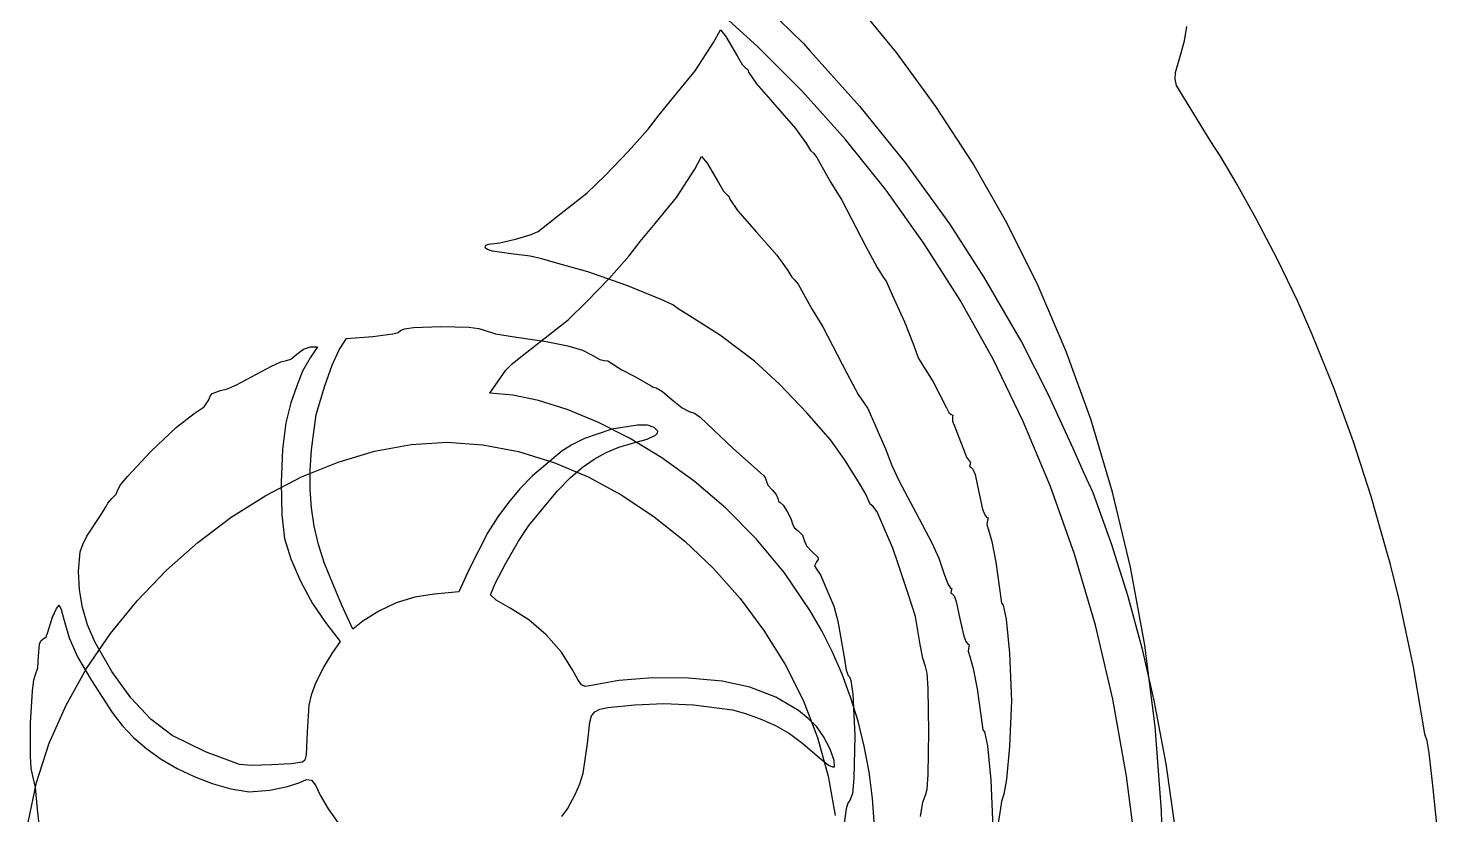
# Model space of a CAD drawing. Extents: x -80 to 1506, y -145 to 630.
# Drawn here: x 321.9 to 491.4, y 272.7 to 367.3 of the extents above; entities that cross this region are included whole.
import ezdxf

# ---------------------------------------------------------------- set-up
doc = ezdxf.new("R2010")
doc.units = 0

msp = doc.modelspace()

# ---------------------------------------------------------------- linework, layer by layer
at = {"layer": 'logo 3d printing', "color": 4}
for p, q in [((409.64042, 365.123231), (403.99861, 370.22859)), ((409.518346, 370.979273), (415.119933, 365.502893)), ((460.996118, 365.775287), (461.261396, 367.496514)), ((415.049407, 359.689843), (409.64042, 365.123231)), ((415.119933, 365.502893), (415.997475, 364.511249)), ((415.997475, 364.511249), (421.92055, 357.932289)), ((460.504145, 364.075864), (460.996118, 365.775287)), ((459.906973, 361.960115), (460.504145, 364.075864)), ((459.868434, 361.17628), (459.906973, 361.960115)), ((460.042232, 360.401472), (459.868434, 361.17628)), ((420.207552, 353.925291), (415.049407, 359.689843)), ((464.090371, 353.799024), (460.042232, 360.401472)), ((421.92055, 357.932289), (427.47596, 351.044507)), ((425.096832, 347.826437), (420.207552, 353.925291)), ((465.354839, 351.842208), (464.090371, 353.799024)), ((402.08914, 350.358199), (402.923671, 351.874015)), ((402.923671, 351.874015), (402.9248, 351.8752)), ((402.923671, 351.874015), (402.923671, 351.874015)), ((402.9248, 351.8752), (403.569706, 351.064912)), ((403.569706, 351.064912), (404.94554, 348.755854)), ((427.47596, 351.044507), (427.888287, 350.47233)), ((467.201419, 348.725064), (465.354839, 351.842208)), ((399.892217, 346.94826), (402.08914, 350.358199)), ((427.888287, 350.47233), (432.719678, 343.765149)), ((404.94554, 348.755854), (405.554099, 347.696967)), ((405.554099, 347.696967), (405.990637, 347.256549)), ((429.699228, 341.390147), (425.096832, 347.826437)), ((469.572763, 344.465286), (467.201419, 348.725064)), ((397.325003, 343.802036), (399.892217, 346.94826)), ((405.990637, 347.256549), (406.212216, 347.110276)), ((406.212216, 347.110276), (406.304298, 346.758793)), ((406.304298, 346.758793), (407.247344, 345.387786)), ((407.247344, 345.387786), (409.514576, 342.790043)), ((472.150779, 339.508194), (469.572763, 344.465286)), ((395.548414, 341.639621), (397.325003, 343.802036)), ((409.514576, 342.790043), (411.945917, 340.001804)), ((432.719678, 343.765149), (436.913962, 337.279894)), ((394.226121, 339.927322), (395.548414, 341.639621)), ((433.996719, 334.613283), (429.699228, 341.390147)), ((391.812593, 337.225059), (394.226121, 339.927322)), ((411.945917, 340.001804), (413.283767, 338.172521)), ((474.608652, 334.423255), (472.150779, 339.508194)), ((413.283767, 338.172521), (413.753963, 337.362783)), ((413.753963, 337.362783), (414.099022, 337.025993)), ((389.09354, 334.381761), (391.812593, 337.225059)), ((414.099022, 337.025993), (414.515244, 336.533755)), ((414.515244, 336.533755), (415.156255, 335.350299)), ((436.913962, 337.279894), (440.79445, 330.604901)), ((386.854672, 332.246362), (389.09354, 334.381761)), ((415.156255, 335.350299), (416.218455, 333.493813)), ((437.971284, 327.49271), (433.996719, 334.613283)), ((476.337263, 330.460545), (474.608652, 334.423255)), ((383.729258, 329.776918), (386.854672, 332.246362)), ((416.218455, 333.493813), (417.514726, 331.38937)), ((417.514726, 331.38937), (420.400508, 325.825299)), ((440.79445, 330.604901), (441.383674, 329.584583)), ((380.999097, 327.616704), (383.729258, 329.776918)), ((441.383674, 329.584583), (444.605258, 323.270228)), ((478.936087, 324.049753), (476.337263, 330.460545)), ((380.141547, 326.934315), (380.999097, 327.616704)), ((441.604902, 320.025293), (437.971284, 327.49271)), ((377.469852, 323.412835), (379.391584, 326.175085)), ((379.391584, 326.175085), (380.141547, 326.934315)), ((420.400508, 325.825299), (421.761479, 323.271516)), ((481.302021, 317.551788), (478.936087, 324.049753)), ((380.200865, 323.182071), (377.469852, 323.412835)), ((383.323535, 322.52636), (380.200865, 323.182071)), ((386.758544, 321.444246), (383.323535, 322.52636)), ((421.761479, 323.271516), (422.472527, 322.209327)), ((422.472527, 322.209327), (422.901858, 321.561651)), ((444.605258, 323.270228), (447.547379, 316.822861)), ((390.426576, 319.934274), (386.758544, 321.444246)), ((422.901858, 321.561651), (423.585442, 320.004465)), ((394.248316, 317.994987), (390.426576, 319.934274)), ((423.585442, 320.004465), (425.04837, 316.741271)), ((444.879553, 312.207894), (441.604902, 320.025293)), ((363.601487, 316.448834), (367.992696, 317.250244)), ((367.992696, 317.250244), (372.323981, 317.509875)), ((372.323981, 317.509875), (376.617834, 317.216748)), ((376.617834, 317.216748), (380.902683, 316.402752)), ((398.144448, 315.624931), (394.248316, 317.994987)), ((483.432884, 310.972994), (481.302021, 317.551788)), ((359.196238, 315.138717), (363.601487, 316.448834)), ((380.902683, 316.402752), (385.141546, 315.099113)), ((402.035655, 312.822649), (398.144448, 315.624931)), ((425.04837, 316.741271), (425.812534, 314.708013)), ((447.547379, 316.822861), (448.976129, 313.654465)), ((354.822831, 313.352967), (359.196238, 315.138717)), ((385.141546, 315.099113), (389.297441, 313.33706)), ((425.812534, 314.708013), (426.705927, 312.769457)), ((448.976129, 313.654465), (449.955073, 311.477714)), ((350.527152, 311.124657), (354.822831, 313.352967)), ((389.297441, 313.33706), (393.333387, 311.14782)), ((405.842622, 309.586687), (402.035655, 312.822649)), ((426.705927, 312.769457), (428.688221, 309.071677)), ((447.777216, 304.037377), (444.879553, 312.207894)), ((346.355083, 308.486858), (350.527152, 311.124657)), ((393.333387, 311.14782), (397.212401, 308.56262)), ((449.955073, 311.477714), (452.167129, 305.332477)), ((485.326492, 304.319711), (483.432884, 310.972994)), ((397.212401, 308.56262), (400.897502, 305.612688)), ((409.486032, 305.915589), (405.842622, 309.586687)), ((428.688221, 309.071677), (430.610894, 305.438382)), ((342.352509, 305.472645), (346.355083, 308.486858)), ((338.565314, 302.11509), (342.352509, 305.472645)), ((400.897502, 305.612688), (404.351709, 302.329251)), ((412.886569, 301.8079), (409.486032, 305.915589)), ((430.610894, 305.438382), (431.429761, 303.580432)), ((452.167129, 305.332477), (454.128646, 299.106707)), ((431.429761, 303.580432), (432.089588, 301.660021)), ((450.27987, 295.510608), (447.777216, 304.037377)), ((485.743194, 302.806097), (485.326492, 304.319711)), ((335.03938, 298.447266), (338.565314, 302.11509)), ((404.351709, 302.329251), (407.538038, 298.743536)), ((415.964919, 297.262163), (412.886569, 301.8079)), ((486.822468, 298.461399), (485.743194, 302.806097)), ((432.089588, 301.660021), (432.511768, 300.476564)), ((432.511768, 300.476564), (432.860732, 299.984327)), ((331.820592, 294.502246), (335.03938, 298.447266)), ((407.538038, 298.743536), (410.419509, 294.886772)), ((432.860732, 299.984327), (433.006017, 299.880698)), ((432.939021, 299.631549), (432.883243, 299.382399)), ((432.883243, 299.382399), (433.055324, 299.278771)), ((433.006017, 299.880698), (432.939021, 299.631549)), ((433.055324, 299.278771), (433.28632, 299.035588)), ((433.28632, 299.035588), (433.541152, 298.380398)), ((433.541152, 298.380398), (433.984118, 296.28016)), ((454.128646, 299.106707), (455.837412, 292.807944)), ((488.522193, 290.490995), (486.822468, 298.461399)), ((417.358486, 294.824572), (415.964919, 297.262163)), ((433.984118, 296.28016), (434.436277, 294.208529)), ((452.369494, 286.62445), (450.27987, 295.510608)), ((328.954835, 290.313103), (331.820592, 294.502246)), ((410.419509, 294.886772), (412.95914, 290.790184)), ((418.641763, 292.276924), (417.358486, 294.824572)), ((434.436277, 294.208529), (434.702648, 293.53546)), ((434.702648, 293.53546), (434.939384, 293.281549)), ((434.939384, 293.281549), (435.105267, 293.167785)), ((419.804835, 289.619036), (418.641763, 292.276924)), ((435.034718, 292.894594), (434.976686, 292.398419)), ((434.976686, 292.398419), (435.172527, 291.748066)), ((435.105267, 293.167785), (435.034718, 292.894594)), ((435.172527, 291.748066), (435.568815, 290.324609)), ((455.837412, 292.807944), (457.291214, 286.443728)), ((326.48799, 285.91291), (328.954835, 290.313103)), ((412.95914, 290.790184), (415.119949, 286.485001)), ((435.568815, 290.324609), (436.055855, 287.863803)), ((489.882829, 282.455758), (488.522193, 290.490995)), ((420.837787, 286.850726), (419.804835, 289.619036)), ((415.119949, 286.485001), (416.864953, 282.002451)), ((421.730706, 283.971814), (420.837787, 286.850726)), ((436.055855, 287.863803), (436.643187, 283.517873)), ((454.028069, 277.375766), (452.369494, 286.62445)), ((324.465943, 281.334739), (326.48799, 285.91291)), ((457.291214, 286.443728), (458.731595, 278.850338)), ((422.473675, 280.982115), (421.730706, 283.971814)), ((436.643187, 283.517873), (436.731248, 282.938965)), ((416.864953, 282.002451), (418.157172, 277.373759)), ((436.731248, 282.938965), (436.943048, 282.698215)), ((436.943048, 282.698215), (437.282989, 280.994299)), ((489.895529, 282.428665), (489.882829, 282.455758)), ((490.167771, 281.598188), (489.895529, 282.428665)), ((490.4235, 280.181354), (490.167771, 281.598188)), ((322.934577, 276.611665), (324.465943, 281.334739)), ((423.056781, 277.88145), (422.473675, 280.982115)), ((437.282989, 280.994299), (437.678915, 276.897787)), ((490.87834, 275.867563), (490.4235, 280.181354)), ((458.731595, 278.850338), (459.807508, 271.19766)), ((321.939776, 271.776758), (322.934577, 276.611665)), ((418.157172, 277.373759), (418.959624, 272.630155)), ((423.47011, 274.669636), (423.056781, 277.88145)), ((437.678915, 276.897787), (437.93803, 271.179763)), ((455.237572, 267.761421), (454.028069, 277.375766)), ((423.703747, 271.34649), (423.47011, 274.669636)), ((491.44788, 270.437718), (490.87834, 275.867563))]:
    msp.add_line(p, q, dxfattribs=at)
at = {"layer": 'owl face', "color": 4}
for p, q in [((426.348246, 364.378358), (421.311639, 370.509332)), ((404.346918, 365.598174), (405.181449, 367.114018)), ((405.181449, 367.114018), (405.18255, 367.115175)), ((405.181449, 367.114018), (405.181449, 367.114018)), ((405.18255, 367.115175), (405.827484, 366.304886)), ((405.827484, 366.304886), (407.203317, 363.995857)), ((402.14998, 362.188248), (404.346918, 365.598174)), ((407.203317, 363.995857), (407.811877, 362.93697)), ((407.811877, 362.93697), (408.248414, 362.496552)), ((431.091742, 357.898686), (426.348246, 364.378358)), ((399.582753, 359.042039), (402.14998, 362.188248)), ((408.248414, 362.496552), (408.46998, 362.350279)), ((408.46998, 362.350279), (408.562048, 361.998796)), ((408.562048, 361.998796), (409.505094, 360.627789)), ((409.505094, 360.627789), (411.772326, 358.030046)), ((397.806192, 356.879596), (399.582753, 359.042039)), ((411.772326, 358.030046), (414.203681, 355.241807)), ((435.523141, 351.067013), (431.091742, 357.898686)), ((396.483902, 355.167297), (397.806192, 356.879596)), ((394.070378, 352.465033), (396.483902, 355.167297)), ((414.203681, 355.241807), (415.541545, 353.412524)), ((415.541545, 353.412524), (416.011741, 352.602786)), ((416.011741, 352.602786), (416.3568, 352.265996)), ((391.351318, 349.621736), (394.070378, 352.465033)), ((416.3568, 352.265996), (416.773021, 351.773758)), ((416.773021, 351.773758), (417.414033, 350.590302)), ((439.623456, 343.880032), (435.523141, 351.067013)), ((389.112421, 347.486337), (391.351318, 349.621736)), ((417.414033, 350.590302), (418.476204, 348.733816)), ((418.476204, 348.733816), (419.77249, 346.629373)), ((385.987036, 345.016892), (389.112421, 347.486337)), ((419.77249, 346.629373), (422.658286, 341.065302)), ((383.256875, 342.856679), (385.987036, 345.016892)), ((380.556089, 341.941161), (382.307602, 342.447451)), ((382.307602, 342.447451), (383.256875, 342.856679)), ((443.373703, 336.334442), (439.623456, 343.880032)), ((376.898606, 340.887756), (376.964649, 341.199195)), ((377.162415, 340.6843), (376.898606, 340.887756)), ((376.964649, 341.199195), (377.329079, 341.328728)), ((377.329079, 341.328728), (378.67302, 341.510642)), ((378.67302, 341.510642), (380.556089, 341.941161)), ((422.658286, 341.065302), (424.019257, 338.511519)), ((377.793081, 340.493724), (377.162415, 340.6843)), ((380.014621, 340.183301), (377.793081, 340.493724)), ((382.31941, 339.899696), (380.014621, 340.183301)), ((383.690114, 339.58688), (382.31941, 339.899696)), ((385.630392, 339.018033), (383.690114, 339.58688)), ((389.242532, 338.014392), (385.630392, 339.018033)), ((393.91922, 336.372306), (389.242532, 338.014392)), ((424.019257, 338.511519), (424.730305, 337.449329)), ((424.730305, 337.449329), (425.159622, 336.801654)), ((398.067466, 334.69158), (393.91922, 336.372306)), ((425.159622, 336.801654), (425.843192, 335.244468)), ((446.754894, 328.426938), (443.373703, 336.334442)), ((399.445614, 334.024166), (398.067466, 334.69158)), ((400.094281, 333.572019), (399.445614, 334.024166)), ((425.843192, 335.244468), (427.306119, 331.981274)), ((401.457442, 332.704948), (400.094281, 333.572019)), ((405.171504, 330.361526), (401.457442, 332.704948)), ((365.799571, 330.536031), (366.445522, 330.729227)), ((366.445522, 330.729227), (366.720402, 330.951699)), ((366.720402, 330.951699), (367.190752, 331.160103)), ((367.190752, 331.160103), (368.286549, 331.31174)), ((368.286549, 331.31174), (371.552357, 331.441721)), ((371.552357, 331.442173), (374.913631, 331.336223)), ((371.552357, 331.441721), (371.552357, 331.442173)), ((371.552357, 331.441721), (371.552357, 331.441721)), ((374.913631, 331.336223), (376.128953, 331.192931)), ((376.128953, 331.192931), (376.766864, 330.988529)), ((376.766864, 330.988529), (378.116917, 330.564846)), ((378.116917, 330.564846), (380.65679, 330.134158)), ((427.306119, 331.981274), (428.358385, 329.33544)), ((355.062547, 328.721466), (355.896192, 328.982719)), ((356.729086, 328.982719), (355.834442, 327.66587)), ((355.896192, 328.982719), (356.729086, 328.982719)), ((355.896192, 328.982719), (355.896192, 328.982719)), ((359.337412, 328.610129), (360.205584, 329.985398)), ((360.205584, 329.985398), (363.37288, 330.232907)), ((363.37288, 330.232907), (365.799571, 330.536031)), ((380.65679, 330.134158), (384.219651, 329.624309)), ((384.219651, 329.624309), (386.813185, 329.123813)), ((386.813185, 329.123813), (388.608482, 328.592429)), ((409.266503, 327.282669), (405.171504, 330.361526)), ((428.358385, 329.33544), (429.017091, 327.571552)), ((351.200381, 326.649983), (352.331507, 327.182476)), ((352.331507, 327.182476), (353.019953, 327.330731)), ((353.019953, 327.330731), (353.528828, 327.502947)), ((353.528828, 327.502947), (354.228202, 328.093606)), ((354.228202, 328.093606), (355.062547, 328.721466)), ((355.834442, 327.66587), (354.939826, 326.059094)), ((358.473809, 326.781527), (359.337412, 328.610129)), ((388.608482, 328.592429), (389.776631, 327.989918)), ((389.776631, 327.989918), (390.671724, 327.468382)), ((390.671724, 327.468382), (391.220254, 327.360421)), ((391.220254, 327.360421), (391.630334, 327.314228)), ((391.630334, 327.314228), (392.192623, 326.941519)), ((412.290012, 324.491123), (409.266503, 327.282669)), ((429.017091, 327.571552), (430.758477, 324.774221)), ((449.748044, 320.154215), (446.754894, 328.426938)), ((347.007512, 324.400319), (351.200381, 326.649983)), ((354.939826, 326.059094), (354.211664, 324.169532)), ((357.616534, 324.316146), (358.473809, 326.781527)), ((392.192623, 326.941519), (393.236337, 326.255288)), ((393.236337, 326.255288), (394.803715, 325.454885)), ((345.077486, 323.727995), (345.925024, 323.945867)), ((345.925024, 323.945867), (347.007512, 324.400319)), ((354.211664, 324.169532), (353.535245, 322.246117)), ((356.574175, 320.868294), (357.616534, 324.316146)), ((394.803715, 325.454885), (396.861397, 324.308357)), ((396.861397, 324.308357), (397.082878, 324.121498)), ((397.082878, 324.121498), (397.450112, 324.043774)), ((397.450112, 324.043774), (398.214187, 323.62926)), ((415.577355, 321.067172), (412.290012, 324.491123)), ((430.758477, 324.774221), (432.364078, 321.662524)), ((343.110908, 321.77766), (343.651501, 322.628881)), ((343.651501, 322.628881), (343.810534, 323.056741)), ((343.810534, 323.056741), (344.07777, 323.36444)), ((344.07777, 323.36444), (345.077486, 323.727995)), ((353.535245, 322.246117), (352.932294, 319.86728)), ((398.214187, 323.62926), (399.389826, 322.632663)), ((399.389826, 322.632663), (400.596418, 321.636065)), ((339.788007, 319.317774), (341.904687, 320.980731)), ((341.904687, 320.980731), (343.110908, 321.77766)), ((356.026833, 316.601348), (356.574175, 320.868294)), ((400.596418, 321.636065), (401.434836, 321.221552)), ((401.434836, 321.221552), (402.052727, 321.02261)), ((402.052727, 321.02261), (402.729079, 320.54467)), ((402.729079, 320.54467), (406.73147, 316.752309)), ((418.415325, 317.790939), (415.577355, 321.067172)), ((432.364078, 321.662524), (432.63245, 321.101935)), ((432.63245, 321.101935), (432.948362, 320.868774)), ((432.948362, 320.868774), (433.133123, 320.768056)), ((433.086171, 320.525902), (433.083296, 320.047719)), ((433.133123, 320.768056), (433.086171, 320.525902)), ((336.704633, 316.38451), (339.788007, 319.317774)), ((352.932294, 319.86728), (352.527923, 316.644578)), ((392.138045, 319.071004), (388.844969, 317.964021)), ((395.210358, 319.588771), (392.138045, 319.071004)), ((396.4045, 319.560536), (395.210358, 319.588771)), ((397.232378, 319.305601), (396.4045, 319.560536)), ((397.660062, 318.837397), (397.232378, 319.305601)), ((397.611287, 318.606618), (397.660062, 318.837397)), ((433.083296, 320.047719), (433.373897, 319.379374)), ((433.373897, 319.379374), (434.347366, 316.900024)), ((452.334167, 311.512969), (449.748044, 320.154215)), ((387.374872, 317.255736), (386.160659, 316.479541)), ((388.844969, 317.964021), (387.374872, 317.255736)), ((392.968362, 316.918097), (394.621258, 317.3984)), ((394.621258, 317.3984), (396.378497, 317.901307)), ((396.378497, 317.901307), (397.383434, 318.375136)), ((397.383434, 318.375136), (397.611287, 318.606618)), ((420.090713, 315.442544), (418.415325, 317.790939)), ((333.92382, 313.45079), (336.704633, 316.38451)), ((352.527923, 316.644578), (352.360876, 312.664327)), ((355.860073, 314.160459), (356.026833, 316.601348)), ((386.160659, 316.479541), (382.587076, 313.459512)), ((388.550302, 314.484664), (389.980366, 315.498825)), ((389.980366, 315.498825), (391.437226, 316.297437)), ((391.437226, 316.297437), (392.968362, 316.918097)), ((406.73147, 316.752309), (410.347442, 313.51886)), ((421.766407, 312.740492), (420.090713, 315.442544)), ((434.347366, 316.900024), (434.769546, 315.716567)), ((434.769546, 315.716567), (435.11851, 315.224329)), ((355.849516, 311.852074), (355.860073, 314.160459)), ((387.099551, 313.217359), (388.550302, 314.484664)), ((435.11851, 315.224329), (435.26378, 315.120701)), ((435.19677, 314.871552), (435.140993, 314.622402)), ((435.140993, 314.622402), (435.313074, 314.518774)), ((435.26378, 315.120701), (435.19677, 314.871552)), ((435.313074, 314.518774), (435.54407, 314.27559)), ((435.54407, 314.27559), (435.798902, 313.6204)), ((435.798902, 313.6204), (436.241867, 311.520163)), ((332.714826, 311.786468), (333.043517, 312.380589)), ((333.043517, 312.380589), (333.92382, 313.45079)), ((352.360876, 312.664327), (352.440816, 308.800905)), ((381.064172, 311.907095), (379.681063, 310.280625)), ((382.587076, 313.459512), (381.064172, 311.907095)), ((385.580632, 311.659314), (387.099551, 313.217359)), ((410.347442, 313.51886), (410.581404, 313.288052)), ((410.581404, 313.288052), (410.678715, 312.898197)), ((410.678715, 312.898197), (410.885972, 312.365323)), ((410.885972, 312.365323), (411.38427, 311.790814)), ((422.655189, 311.27004), (421.766407, 312.740492)), ((331.303715, 309.788306), (331.510972, 310.205917)), ((331.510972, 310.205917), (332.00927, 310.732537)), ((332.00927, 310.732537), (332.507569, 311.291326)), ((332.507569, 311.291326), (332.714826, 311.786468)), ((356.004735, 309.626413), (355.849516, 311.852074)), ((379.681063, 310.280625), (378.41065, 308.545765)), ((382.148362, 307.520622), (385.580632, 311.659314)), ((411.38427, 311.790814), (411.882569, 311.231643)), ((411.882569, 311.231643), (412.089826, 310.735782)), ((412.089826, 310.735782), (412.16755, 310.416254)), ((412.16755, 310.416254), (412.354409, 310.282675)), ((412.354409, 310.282675), (412.727502, 309.956759)), ((423.024836, 310.418226), (422.655189, 311.27004)), ((423.169405, 310.072225), (423.024836, 310.418226)), ((436.241867, 311.520163), (436.694026, 309.448532)), ((454.494276, 302.499897), (452.334167, 311.512969)), ((328.992484, 306.228552), (330.642807, 308.720603)), ((330.642807, 308.720603), (331.303715, 309.788306)), ((352.440816, 308.800905), (352.777411, 305.928691)), ((356.335305, 307.433698), (356.004735, 309.626413)), ((378.41065, 308.545765), (377.225836, 306.668176)), ((412.727502, 309.956759), (413.227464, 309.200113)), ((413.227464, 309.200113), (413.665724, 308.338035)), ((423.517088, 309.817939), (423.169405, 310.072225)), ((424.046576, 309.132898), (423.517088, 309.817939)), ((424.627774, 307.751452), (424.046576, 309.132898)), ((436.694026, 309.448532), (436.960398, 308.775462)), ((436.960398, 308.775462), (437.197133, 308.521552)), ((437.197133, 308.521552), (437.36303, 308.407788)), ((356.850799, 305.22415), (356.335305, 307.433698)), ((380.912223, 305.640043), (382.148362, 307.520622)), ((413.665724, 308.338035), (413.853715, 307.695826)), ((413.853715, 307.695826), (414.060972, 307.272683)), ((414.060972, 307.272683), (414.55927, 306.839253)), ((414.55927, 306.839253), (415.057569, 306.330209)), ((425.506952, 305.698172), (424.627774, 307.751452)), ((437.292496, 308.134597), (437.234464, 307.638422)), ((437.234464, 307.638422), (437.430305, 306.988069)), ((437.36303, 308.407788), (437.292496, 308.134597)), ((437.430305, 306.988069), (437.826588, 305.564612)), ((328.189809, 304.331024), (328.492113, 305.238386)), ((328.492113, 305.238386), (328.992484, 306.228552)), ((352.777411, 305.928691), (353.528068, 303.510409)), ((357.56079, 302.947991), (356.850799, 305.22415)), ((377.225836, 306.668176), (375.004612, 302.347461)), ((379.382782, 302.992056), (380.912223, 305.640043)), ((415.057569, 306.330209), (415.264826, 305.725237)), ((415.264826, 305.725237), (415.545951, 305.045276)), ((425.91682, 304.796373), (425.506952, 305.698172)), ((437.826588, 305.564612), (438.313618, 303.103806)), ((327.998638, 301.995219), (328.189809, 304.331024)), ((353.528068, 303.510409), (354.702138, 300.806647)), ((415.545951, 305.045276), (416.221728, 304.355472)), ((416.221728, 304.355472), (416.91136, 303.692606)), ((416.92438, 303.428265), (416.746492, 303.138388)), ((416.91136, 303.692606), (416.92438, 303.428265)), ((426.53554, 302.87595), (425.91682, 304.796373)), ((328.11288, 299.756259), (327.998638, 301.995219)), ((359.60256, 297.996723), (357.56079, 302.947991)), ((375.004612, 302.347461), (373.715873, 299.525238)), ((378.0801, 300.517318), (379.382782, 302.992056)), ((416.746492, 303.138388), (416.49819, 302.643392)), ((416.49819, 302.643392), (416.790039, 302.223368)), ((416.790039, 302.223368), (417.268021, 301.502798)), ((427.778531, 299.171783), (426.53554, 302.87595)), ((438.313618, 303.103806), (438.900937, 298.757876)), ((456.209387, 293.111695), (454.494276, 302.499897)), ((354.702138, 300.806647), (356.143332, 298.138519)), ((377.524236, 299.156487), (378.0801, 300.517318)), ((417.268021, 301.502798), (417.749708, 300.324435)), ((417.749708, 300.324435), (418.465734, 298.643774)), ((328.471943, 297.630525), (328.11288, 299.756259)), ((368.440387, 298.875431), (366.193141, 298.189325)), ((370.769078, 299.253515), (368.440387, 298.875431)), ((373.715873, 299.525238), (370.769078, 299.253515)), ((378.218421, 298.538071), (377.524236, 299.156487)), ((379.897217, 297.568987), (378.218421, 298.538071)), ((418.465734, 298.643774), (418.827449, 297.786577)), ((428.641263, 296.544372), (427.778531, 299.171783)), ((438.900937, 298.757876), (438.988997, 298.178968)), ((324.855572, 296.50037), (325.331318, 297.504222)), ((325.331318, 297.504222), (325.669741, 297.938275)), ((325.669741, 297.938275), (325.924922, 297.394228)), ((325.669741, 297.938275), (325.669741, 297.938275)), ((325.924922, 297.394228), (326.262294, 296.086191)), ((329.087001, 295.570472), (328.471943, 297.630525)), ((356.143332, 298.138519), (357.695359, 295.82714)), ((360.971225, 295.057661), (359.60256, 297.996723)), ((364.089362, 297.218824), (362.191074, 295.987555)), ((366.193141, 298.189325), (364.089362, 297.218824)), ((382.129571, 296.163162), (379.897217, 297.568987)), ((418.827449, 297.786577), (419.294882, 295.981138)), ((438.988997, 298.178968), (439.200798, 297.938218)), ((439.200798, 297.938218), (439.540738, 296.234302)), ((324.248159, 294.573113), (324.855572, 296.50037)), ((326.262294, 296.086191), (326.861024, 293.985293)), ((329.969227, 293.528552), (329.087001, 295.570472)), ((357.695359, 295.82714), (359.451515, 293.539587)), ((362.191074, 295.987555), (360.971225, 295.057661)), ((384.236242, 294.34923), (382.129571, 296.163162)), ((419.294882, 295.981138), (420.056, 291.676413)), ((429.218288, 293.174561), (428.641263, 296.544372)), ((439.540738, 296.234302), (439.936664, 292.13779)), ((323.189826, 291.797204), (323.31327, 293.249198)), ((323.31327, 293.249198), (323.477528, 293.636596)), ((323.477528, 293.636596), (323.718992, 293.83228)), ((323.718992, 293.83228), (324.092722, 294.133662)), ((324.092722, 294.133662), (324.248159, 294.573113)), ((326.861024, 293.985293), (327.879989, 291.718213)), ((331.999111, 289.947851), (329.969227, 293.528552)), ((359.451515, 293.539587), (358.438394, 292.122973)), ((386.050835, 292.291442), (384.236242, 294.34923)), ((323.081654, 290.395357), (323.189826, 291.797204)), ((327.879989, 291.718213), (329.536636, 288.868992)), ((358.438394, 292.122973), (357.441278, 290.448824)), ((387.406952, 290.15405), (386.050835, 292.291442)), ((420.056, 291.676413), (420.300718, 290.119227)), ((429.505844, 291.53564), (429.218288, 293.174561)), ((439.936664, 292.13779), (440.19578, 286.419766)), ((457.460512, 283.345058), (456.209387, 293.111695)), ((322.82161, 289.59731), (323.081654, 290.395357)), ((334.285287, 286.797658), (331.999111, 289.947851)), ((357.441278, 290.448824), (356.466704, 288.413275)), ((388.029313, 288.974857), (387.406952, 290.15405)), ((420.300718, 290.119227), (420.553755, 289.471552)), ((429.854953, 290.567872), (429.505844, 291.53564)), ((430.028263, 289.727029), (429.854953, 290.567872)), ((322.454472, 287.614401), (322.623784, 288.958579)), ((322.623784, 288.958579), (322.82161, 289.59731)), ((329.536636, 288.868992), (332.048414, 285.021669)), ((356.466704, 288.413275), (355.973202, 287.107551)), ((388.475612, 288.356827), (388.029313, 288.974857)), ((388.897182, 288.157574), (388.475612, 288.356827)), ((389.445359, 288.234713), (388.897182, 288.157574)), ((392.945116, 288.857177), (389.445359, 288.234713)), ((397.054433, 289.166491), (392.945116, 288.857177)), ((401.344636, 289.147859), (397.054433, 289.166491)), ((405.387048, 288.786485), (401.344636, 289.147859)), ((408.734755, 288.047245), (405.387048, 288.786485)), ((420.553755, 289.471552), (420.720047, 289.310316)), ((420.720047, 289.310316), (420.868292, 288.853957)), ((420.868292, 288.853957), (421.1085, 287.219953)), ((430.151962, 287.917069), (430.028263, 289.727029)), ((322.230281, 283.725532), (322.454472, 287.614401)), ((336.731429, 284.1951), (334.285287, 286.797658)), ((355.973202, 287.107551), (355.678744, 285.912077)), ((411.830143, 286.846687), (408.734755, 288.047245)), ((414.550737, 285.243773), (411.830143, 286.846687)), ((421.1085, 287.219953), (421.348828, 282.215389)), ((430.250716, 282.701675), (430.151962, 287.917069)), ((332.048414, 285.021669), (333.228735, 283.470086)), ((355.678744, 285.912077), (355.488296, 282.684502)), ((389.69031, 284.599415), (390.059185, 285.094271)), ((390.059185, 285.094271), (390.677099, 285.40548)), ((390.677099, 285.40548), (391.630185, 285.60342)), ((391.630185, 285.60342), (394.886406, 285.941008)), ((394.886406, 285.941008), (398.367268, 286.112673)), ((398.367268, 286.112673), (401.941961, 285.932824)), ((401.941961, 285.932824), (406.641339, 285.332505)), ((406.641339, 285.332505), (408.191786, 284.912652)), ((408.191786, 284.912652), (409.973159, 284.253291)), ((415.732214, 284.309856), (414.550737, 285.243773)), ((440.19578, 286.419766), (439.9488, 280.937095)), ((322.206807, 279.762362), (322.230281, 283.725532)), ((333.228735, 283.470086), (334.617989, 282.009015)), ((339.241215, 282.257302), (336.731429, 284.1951)), ((389.21659, 281.309177), (389.484342, 283.850532)), ((389.484342, 283.850532), (389.69031, 284.599415)), ((409.973159, 284.253291), (411.817249, 283.438209)), ((411.817249, 283.438209), (413.476408, 282.48701)), ((416.774066, 283.297461), (415.732214, 284.309856)), ((417.592833, 282.128367), (416.774066, 283.297461)), ((458.228667, 273.196682), (457.460512, 283.345058)), ((334.617989, 282.009015), (336.197529, 280.650504)), ((343.254503, 280.290616), (339.241215, 282.257302)), ((355.488296, 282.684502), (355.365043, 279.906801)), ((413.476408, 282.48701), (415.098224, 281.303708)), ((418.361745, 280.618498), (417.592833, 282.128367)), ((421.348828, 282.215389), (421.240535, 277.083206)), ((430.151589, 277.545443), (430.250716, 282.701675)), ((322.288394, 278.325309), (322.206807, 279.762362)), ((336.197529, 280.650504), (337.948704, 279.4066)), ((347.355104, 278.748829), (343.254503, 280.290616)), ((355.365043, 279.906801), (355.199665, 279.2975)), ((388.679432, 277.73678), (389.21659, 281.309177)), ((415.098224, 281.303708), (416.830284, 279.792317)), ((416.830284, 279.792317), (418.189819, 278.698413)), ((418.867911, 279.248673), (418.361745, 280.618498)), ((439.9488, 280.937095), (439.570657, 277.019491)), ((322.441824, 277.556553), (322.288394, 278.325309)), ((337.948704, 279.4066), (339.852865, 278.289351)), ((339.852865, 278.289351), (341.891363, 277.310805)), ((348.809734, 278.660416), (347.355104, 278.748829)), ((351.207303, 278.70434), (348.809734, 278.660416)), ((353.574952, 278.843265), (351.207303, 278.70434)), ((354.939826, 279.039856), (353.574952, 278.843265)), ((355.199665, 279.2975), (354.939826, 279.039856)), ((418.189819, 278.698413), (418.640987, 278.477482)), ((418.640987, 278.477482), (418.898437, 278.499711)), ((418.898437, 278.499711), (418.867911, 279.248673)), ((322.799244, 276.014956), (322.441824, 277.556553)), ((341.891363, 277.310805), (344.045548, 276.483007)), ((344.045548, 276.483007), (346.29677, 275.818007)), ((353.108514, 276.106569), (354.609654, 276.60679)), ((354.609654, 276.60679), (355.419934, 276.945647)), ((355.419934, 276.945647), (355.988592, 276.873102)), ((355.988592, 276.873102), (356.481832, 276.285964)), ((387.709015, 275.157607), (388.278452, 276.445752)), ((388.278452, 276.445752), (388.679432, 277.73678)), ((421.240535, 277.083206), (421.044968, 275.289678)), ((430.027936, 275.809434), (430.151589, 277.545443)), ((439.570657, 277.019491), (439.25648, 275.184052)), ((323.077925, 273.393775), (322.799244, 276.014956)), ((346.29677, 275.818007), (348.501328, 275.462104)), ((348.501328, 275.462104), (350.983211, 275.671393)), ((350.983211, 275.671393), (353.108514, 276.106569)), ((356.481832, 276.285964), (357.065862, 275.08104)), ((357.065862, 275.08104), (357.993632, 273.42308)), ((386.782486, 273.445866), (387.709015, 275.157607)), ((421.044968, 275.289678), (420.74942, 274.44875)), ((429.522244, 274.214396), (429.854953, 275.072122)), ((429.854953, 275.072122), (430.027936, 275.809434)), ((439.25648, 275.184052), (438.993333, 274.313131)), ((323.357395, 270.816193), (323.077925, 273.393775)), ((357.993632, 273.42308), (359.192463, 271.769332)), ((386.114911, 272.499638), (386.782486, 273.445866)), ((420.29978, 273.419634), (419.98931, 271.097361)), ((420.507212, 274.095942), (420.29978, 273.419634)), ((420.74942, 274.44875), (420.507212, 274.095942)), ((429.246961, 272.492414), (429.522244, 274.214396)), ((438.993333, 274.313131), (438.737784, 272.714607)), ((458.494864, 262.663263), (458.228667, 273.196682)), ((438.737784, 272.714607), (438.025992, 268.550245))]:
    msp.add_line(p, q, dxfattribs=at)

doc.saveas('drawing.dxf')
